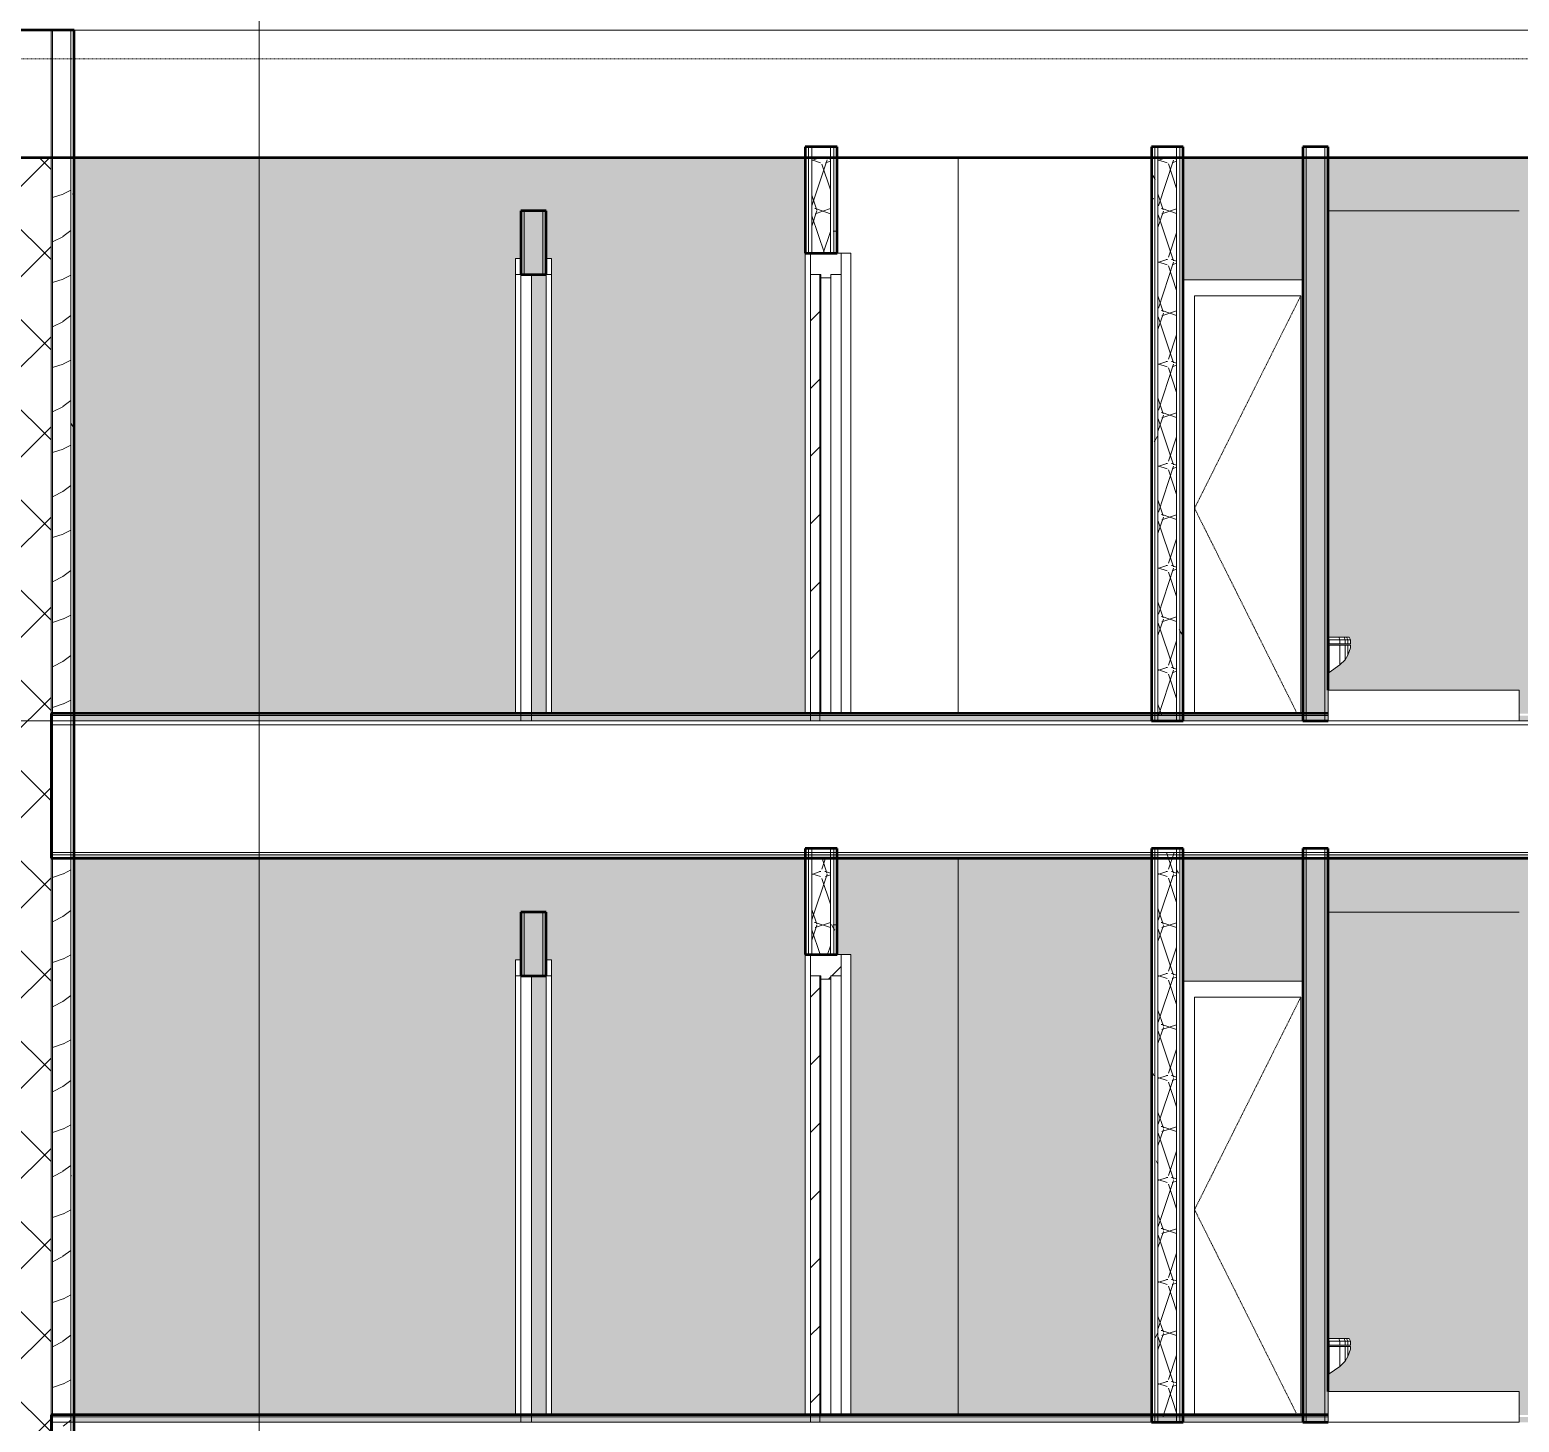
# Model space of a CAD drawing. Header units: inches. Extents: x 9584 to 15274, y -226 to 527.
# Drawn here: x 10238 to 10518.4, y 132 to 394.1 of the extents above; entities that cross this region are included whole.
import ezdxf

# ---------------------------------------------------------------- set-up
doc = ezdxf.new("R2010")
doc.units = ezdxf.units.IN
doc.header["$MEASUREMENT"] = 0
for name, pattern in [('Aligning Line 1_8_', [0.25, 0.125, -0.125]), ('Dash 1_16_', [0.12499999999999999, 0.06249999999999999, -0.06249999999999999]), ('Grid Line 1_2_', [0.8749999999999999, 0.4999999999999999, -0.125, 0.125, -0.125])]:
    doc.linetypes.add(name, pattern=pattern)
for name, color, linetype, lineweight in [('0-1', 7, 'Continuous', 5), ('0-2', 7, 'Continuous', 9), ('0-5', 250, 'Continuous', 13), ('A-AREA-PATT-2', 254, 'Continuous', 9), ('A-DOOR-2', 7, 'Dash 1_16_', 9), ('A-DOOR-3', 50, 'Continuous', 20), ('A-DOOR-FRAM', 31, 'Continuous', 9), ('A-DOOR-FRAM-1', 7, 'Continuous', 9), ('A-DOOR-FRAM-2', 50, 'Continuous', 20), ('A-FLOR-1', 192, 'Continuous', 50), ('A-FLOR-LEVL-1', 51, 'Grid Line 1_2_', 9), ('A-FLOR-MCUT', 51, 'Continuous', 13), ('A-FLOR-PATT-1', 8, 'Continuous', 9), ('A-ROOF-1', 132, 'Continuous', 50), ('A-WALL-1', 250, 'Continuous', 13), ('A-WALL-2', 10, 'Continuous', 50), ('A-WALL-PATT-1', 253, 'Continuous', 9), ('A-WALL-PATT-2', 7, 'Continuous', 9), ('A-WALL-PATT-4', 252, 'Continuous', 9), ('G-ANNO-SYMB-1', 147, 'Aligning Line 1_8_', 9), ('G-ANNO-SYMB-2', 111, 'Continuous', 9), ('I-WALL-1', 10, 'Continuous', 50), ('I-WALL-2', 250, 'Continuous', 13), ('P-SANR-FIXT-1', 7, 'Continuous', 9)]:
    doc.layers.add(name, color=color, linetype=linetype, lineweight=lineweight)
doc.layers.add('A-AREA-PATT-3', color=254, linetype='Continuous', lineweight=9, transparency=1)
pattern_1 = [(216.87, (11002.345, 87.994), (47.98094285780206, 31.98708571402424), [7.997000000000001, -71.971]), (206.565, (11011.941, 83.196), (-15.99371410196689, -15.9941327437453), [17.881, -17.881]), (198.435, (11011.941, 75.199), (-31.9867404745119, -15.99388029266887), [10.115, -40.46099999999999])]
pattern_2 = [(0, (10995.947, 72), (30.72, 7.68), [1.267, -21.773, 1.267, -21.773, -122.88]), (0, (10995.947, 72), (30.72, 7.68), [-46.08, 1.267, -44.813, 1.267, -21.773, -53.76]), (0, (10995.947, 72), (30.72, 7.68), [-115.2, 1.267, -14.093, 1.267, -37.133]), (120, (11007.467, 75.84), (-22.01107510106448, 22.76430040425796), [1.267, -21.773, 1.267, -21.773, -122.88]), (120, (11007.467, 75.84), (-22.01107510106448, 22.76430040425796), [-46.07999999999999, 1.267, -44.813, 1.267, -21.773, -53.75999999999999]), (120, (11007.467, 75.84), (-22.01107510106448, 22.76430040425796), [-115.2, 1.267, -14.093, 1.267, -37.133]), (240, (11011.307, 91.2), (-8.708924898935503, -30.44430040425795), [1.267, -21.773, 1.267, -21.773, -122.88]), (240, (11011.307, 91.2), (-8.708924898935503, -30.44430040425795), [-46.08, 1.267, -44.813, 1.267, -21.773, -53.76]), (240, (11011.307, 91.2), (-8.708924898935503, -30.44430040425795), [-115.2, 1.267, -14.093, 1.267, -37.133])]
pattern_3 = [(161.57, (10996.427, 72.48), (-3.839953775732406, -1.544153678278981e-05), [0, -27.322, 3.034, 0]), (18.43, (10995.467, 72.48), (-3.839953775732406, 1.544153678301186e-05), [0, -27.322, 3.034, 0]), (108.43, (10996.427, 72.48), (1.919622001632167, -9.600524588315459), [9.105999999999998, -21.25]), (71.57, (10995.467, 72.48), (1.919622001632168, 9.600524588315459), [9.106, -21.25])]
pattern_4 = [(45, (10995.947, 72), (-6.363961030678928, 6.363961030678928), [])]
pattern_5 = [(49.99999999999999, (10995.947, 72), (27.54270046216776, -2.409921005199992), [2.88, -31.68]), (355, (10995.947, 72), (-5.327844435381706, 28.88426558997774), [2.304, -25.344]), (100.451, (10998.243, 71.79899999999999), (22.21531621912823, 26.47392965322938), [2.448, -26.924]), (46.184, (10995.947, 79.68), (40.98187469590783, -6.356421902997745), [4.32, -47.52]), (96.636, (10999.363, 79.15), (35.89074818015425, 37.40618916795393), [3.671, -40.386]), (351.184, (10995.947, 79.68), (35.89097341714983, 37.40621617016942), [3.456, -38.016]), (21, (10999.787, 77.76), (22.92103572469458, -15.46073055541926), [2.88, -31.68]), (326, (10999.787, 77.76), (9.343532092013643, 27.84573814869183), [2.304, -25.344]), (71.45100000000001, (11001.697, 76.472), (32.26476914719338, 12.38442158028859), [2.448, -26.924]), (37.50000000000001, (10995.947, 72), (0.4668550243151897, 12.7827070445298), [1.267, -23.77, 1.267, -24.461, -25.44]), (37.50000000000001, (10995.947, 72), (0.4668550243151897, 12.7827070445298), [-50.765, 1.267, -24.173]), (7.499999999999999, (10995.947, 72), (10.10158952275669, 15.14509036333994), [1.267, -13.402, 1.267, -23.194, -9.696]), (7.499999999999999, (10995.947, 72), (10.10158952275669, 15.14509036333994), [-39.13, 1.267, -8.429]), (327.5, (10987.384, 72), (20.49916090120071, -0.8657796178497925), [1.267, -8.333, 1.267, -28.685, -39.744]), (327.5, (10987.384, 72), (20.49916090120071, -0.8657796178497925), [-39.552, 1.267, -38.477]), (317.5, (10983.544, 72), (22.39477935398379, 3.844287929692774), [1.267, -11.213, 1.267, -18.624, -28.224]), (317.5, (10983.544, 72), (22.39477935398379, 3.844287929692774), [-32.371, 1.267, -26.957])]

# ---------------------------------------------------------------- blocks, each defined once
blk = doc.blocks.new('CTR - 2nd Phase_rvt-1-BUILDING SECTION - EAST_WEST - LOOKING NORTH')
at = {"layer": 'A-FLOR-LEVL-1'}
for p, q in [((9583.584202811919, 393.999999999807), (12532.57518464085, 393.9999999997871)), ((9583.58420281192, 263.9999999999087), (12532.57518464085, 263.9999999998886))]:
    blk.add_line(p, q, dxfattribs=at)
at = {"layer": 'G-ANNO-SYMB-1'}
blk.add_line((12435.88385150602, 388.591898130815), (9680.25185150602, 388.5918981308052), dxfattribs=at)
blk = doc.blocks.new('Single-Flush - 36_ x 84_-1372839-BUILDING SECTION - EAST_WEST - LOOKING NORTH')
at = {"layer": 'A-DOOR-3'}
for p, q in [((10332.45189611059, 216), (10330.45189611059, 216)), ((10330.45189611059, 216), (10330.45189611059, 132)), ((10332.45189611059, 132), (10332.45189611059, 216)), ((10330.45189611059, 132), (10332.45189611059, 132))]:
    blk.add_line(p, q, dxfattribs=at)
at = {"layer": 'A-DOOR-FRAM-1'}
for p, q in [((10329.45189611061, 133.3749999999872), (10329.45189611061, 216.0000000000001)), ((10335.2018961106, 133.3749999999872), (10335.2018961106, 216)), ((10336.20189611061, 216), (10336.20189611061, 133.3749999999872))]:
    blk.add_line(p, q, dxfattribs=at)
at = {"layer": 'A-DOOR-FRAM-2'}
for p, q in [((10329.45189611059, 219), (10329.45189611059, 216.0000000000001)), ((10330.45189611059, 219), (10329.45189611059, 219)), ((10330.45189611059, 216.0000000000001), (10330.45189611059, 219)), ((10336.20189611059, 219), (10335.20189611059, 219)), ((10335.20189611059, 219), (10335.20189611059, 216)), ((10336.20189611059, 216), (10336.20189611059, 219)), ((10329.45189611059, 216.0000000000001), (10330.45189611059, 216.0000000000001)), ((10335.20189611059, 216), (10336.20189611059, 216))]:
    blk.add_line(p, q, dxfattribs=at)
blk = doc.blocks.new('Toilet-Domestic-3D - Toilet-Domestic-3D-V21-BUILDING SECTION - EAST_WEST - LOOKING NORTH')
at = {"layer": 'P-SANR-FIXT-1'}
for p, q in [((10482.42528627823, 147.7499999997714), (10482.51563888537, 147.7499999997714)), ((10482.42528627823, 147.2499999997714), (10482.64061765304, 147.2499999997714)), ((10482.64061765304, 147.2448088687597), (10482.42528627823, 147.2448088687597)), ((10482.64061765304, 146.4999999997714), (10482.42528627823, 146.4999999997714)), ((10482.42528627823, 146.2499999997713), (10482.64061765304, 146.2499999997713)), ((10482.51563888537, 147.7499999997714), (10484.47969616145, 147.7499999997714)), ((10482.51563888537, 147.7499999997714), (10482.63933342393, 147.2499999997713)), ((10482.64061765304, 147.2499999997714), (10484.63896409165, 147.2499999997714)), ((10482.64061765304, 147.2499999997714), (10482.64061765304, 146.4999999997714)), ((10484.64061765304, 147.2448088687597), (10482.64061765304, 147.2448088687597)), ((10484.64061765304, 146.4999999997714), (10482.64061765304, 146.4999999997714)), ((10482.64061765304, 146.2499999997713), (10484.64061765304, 146.2499999997712)), ((10482.64061765304, 141.1749923633255), (10482.64061765304, 146.2499999997713)), ((10484.47969616145, 147.7499999997714), (10485.44056786429, 147.7499999997714)), ((10484.47969616145, 147.7499999997714), (10484.63896409165, 147.2499999997713)), ((10484.64061765304, 147.2499999997714), (10485.63856202577, 147.2499999997714)), ((10485.64061765304, 147.2448088687597), (10484.64061765304, 147.2448088687597)), ((10484.64061765304, 147.2448088687598), (10484.64061765304, 146.4999999997714)), ((10485.64061765304, 146.4999999997714), (10484.64061765304, 146.4999999997714)), ((10484.64061765304, 146.2499999997712), (10485.64061765304, 146.2499999997713)), ((10484.64061765304, 142.567051306348), (10484.64061765304, 146.2499999997712)), ((10485.44056786429, 147.7499999997714), (10485.91317521915, 147.7499999997714)), ((10485.44056786429, 147.7499999997714), (10485.63856202577, 147.2499999997713)), ((10485.64061765304, 147.2499999997714), (10486.13828055051, 147.2499999997714)), ((10486.14061765304, 147.2448088687597), (10485.64061765304, 147.2448088687597)), ((10485.64061765304, 147.2448088687598), (10485.64061765304, 146.4999999997714)), ((10486.14061765304, 146.4999999997714), (10485.64061765304, 146.4999999997714)), ((10485.64061765304, 146.2499999997713), (10486.14061765304, 146.2499999997712)), ((10485.64061765304, 143.5102358862595), (10485.64061765304, 146.2499999997713)), ((10485.91317521915, 147.7499999997714), (10486.39061765304, 147.7499999997714)), ((10485.91317521915, 147.7499999997714), (10486.14061765304, 147.2448088687597)), ((10486.14061765304, 147.2499999997714), (10486.64061765304, 147.2499999997713)), ((10486.64061765304, 147.2448088687597), (10486.14061765304, 147.2448088687597)), ((10486.14061765304, 147.2448088687598), (10486.14061765304, 146.4999999997714)), ((10486.64061765304, 146.4999999997713), (10486.14061765304, 146.4999999997714)), ((10486.14061765304, 146.2499999997712), (10486.64061765304, 146.2499999997712)), ((10486.14061765304, 144.4232398315225), (10486.14061765304, 146.2499999997712)), ((10486.39061765304, 147.7499999997714), (10486.64061765304, 147.2448088687597)), ((10486.64061765304, 147.2499999997713), (10486.64061765304, 146.4999999997713)), ((10486.64061765304, 145.7499999997712), (10486.64061765304, 146.2499999997712)), ((10484.64061765304, 142.5102358862596), (10485.64061765304, 143.5102358862597)), ((10485.64061765304, 143.5102358862597), (10486.14061765304, 144.3762612900442)), ((10486.14061765304, 144.3762612900442), (10486.64061765304, 145.7499999997714)), ((10482.42528627822, 141.0223942410014), (10482.64061765304, 141.1228049101178)), ((10482.64061765304, 141.1228049101178), (10484.64061765304, 142.5102358862596))]:
    blk.add_line(p, q, dxfattribs=at)
blk = doc.blocks.new('Shower Base-3D - 36_ x 36_-1586087-BUILDING SECTION - EAST_WEST - LOOKING NORTH')
at = {"layer": 'P-SANR-FIXT-1'}
for p, q in [((11577.8643961109, 5.749999999999871), (11613.8643961109, 5.750000000000127)), ((11577.8643961109, -1.278976924368362e-13), (11577.8643961109, 5.749999999999871)), ((11613.8643961109, 5.750000000000127), (11613.8643961109, 1.278976924368052e-13)), ((11613.8643961109, 1.278976924368052e-13), (11577.8643961109, -1.278976924368362e-13))]:
    blk.add_line(p, q, dxfattribs=at)
blk = doc.blocks.new('Single-Flush - CLOSET-V23-BUILDING SECTION - EAST_WEST - LOOKING NORTH')
at = {"layer": 'A-DOOR-2'}
for p in [(10477.30028627825, 212.0000000000001), (10476.61278627825, 133.3749999999873)]:
    blk.add_line(p, (10457.30028627825, 171.9999999999999), dxfattribs=at)
at = {"layer": 'A-DOOR-FRAM-1'}
for p, q in [((10477.67528627823, 215.0000000000001), (10455.16439611048, 214.9999999999999)), ((10457.30028627825, 133.3749999999872), (10457.30028627825, 211.9999999999999)), ((10457.30028627825, 211.9999999999999), (10477.30028627825, 212.0000000000001)), ((10477.30028627825, 212.0000000000001), (10477.30028627825, 133.3749999999873))]:
    blk.add_line(p, q, dxfattribs=at)
blk = doc.blocks.new('CTR - 1st Phase - Unit Layouts_rvt-1-BUILDING SECTION - EAST_WEST - LOOKING NORTH')
at = {"layer": 'A-WALL-PATT-1'}
h = blk.add_hatch(dxfattribs=at)
h.set_pattern_fill('FP_3', color=256, style=0, pattern_type=2)
h.set_pattern_definition(pattern_1)
h.paths.add_polyline_path([(10481.80028627822, 264.9999999999881), (10481.80028627822, 265.3749999999859), (10478.30028627822, 265.3749999999859), (10478.30028627822, 264.9999999999881)], flags=0)
h = blk.add_hatch(dxfattribs=at)
h.set_pattern_fill('FP_3', color=256, style=0, pattern_type=2)
h.set_pattern_definition(pattern_1)
h.paths.add_polyline_path([(10478.30028627822, 132.9999999999881), (10481.80028627822, 132.9999999999881), (10481.80028627822, 133.3749999999861), (10478.30028627822, 133.3749999999861)], flags=0)
h.paths.add_polyline_path([(10478.30028627822, 238.1249999999874), (10481.80028627822, 238.1249999999874), (10481.80028627822, 239.249999999986), (10478.30028627822, 239.249999999986)], flags=0)
at = {"layer": 'A-WALL-1'}
for p, q in [((10478.30028627822, 263.9999999999999), (10478.30028627822, 371.9999999999999)), ((10481.80028627823, 263.9999999999999), (10481.80028627823, 371.9999999999999)), ((10331.07689611059, 360), (10331.07689611059, 347.9999999999999)), ((10334.5768961106, 360), (10334.5768961106, 347.9999999999999)), ((10518.42528627902, 360), (10482.42528627823, 360)), ((10335.20189611061, 347.9999999999999), (10335.20189611061, 265.3749999999872)), ((10478.30028627822, 132), (10478.30028627822, 239.9999999999999)), ((10481.80028627823, 132), (10481.80028627823, 239.9999999999999)), ((10331.07689611059, 228.0000000000001), (10331.07689611059, 216)), ((10334.5768961106, 228.0000000000001), (10334.5768961106, 216)), ((10518.42528627902, 228), (10482.42528627823, 228)), ((10335.20189611061, 216), (10335.20189611061, 133.3749999999874))]:
    blk.add_line(p, q, dxfattribs=at)
at = {"layer": 'A-WALL-2'}
for p, q in [((10482.42528627823, 371.9999999999999), (10477.67528627823, 371.9999999999999)), ((10477.67528627823, 371.9999999999999), (10477.67528627823, 263.9999999999999)), ((10482.42528627823, 269.7499999999997), (10482.42528627823, 371.9999999999999)), ((10335.2018961106, 360), (10330.4518961106, 360)), ((10330.4518961106, 360), (10330.4518961106, 347.9999999999999)), ((10335.2018961106, 347.9999999999999), (10335.2018961106, 360)), ((10330.4518961106, 347.9999999999999), (10335.2018961106, 347.9999999999999)), ((10477.67528627823, 263.9999999999999), (10482.42528627823, 263.9999999999999)), ((10482.42528627823, 239.9999999999999), (10477.67528627823, 239.9999999999999)), ((10477.67528627823, 239.9999999999999), (10477.67528627823, 132)), ((10482.42528627823, 137.7499999999997), (10482.42528627823, 239.9999999999999)), ((10335.2018961106, 228.0000000000001), (10330.4518961106, 228.0000000000001)), ((10330.4518961106, 228.0000000000001), (10330.4518961106, 216)), ((10335.2018961106, 216), (10335.2018961106, 228.0000000000001)), ((10330.4518961106, 216), (10335.2018961106, 216)), ((10477.67528627823, 132), (10482.42528627823, 132))]:
    blk.add_line(p, q, dxfattribs=at)
at = {"layer": '0-2'}
for name, p in [('Single-Flush - 36_ x 84_-1372839-BUILDING SECTION - EAST_WEST - LOOKING NORTH', (0, 131.9999999999999)), ('Single-Flush - CLOSET-V23-BUILDING SECTION - EAST_WEST - LOOKING NORTH', (0, 131.9999999999256)), ('Toilet-Domestic-3D - Toilet-Domestic-3D-V21-BUILDING SECTION - EAST_WEST - LOOKING NORTH', (0, 132)), ('Shower Base-3D - 36_ x 36_-1586087-BUILDING SECTION - EAST_WEST - LOOKING NORTH', (-1095.439109833495, 263.9999999999818)), ('Single-Flush - 36_ x 84_-1372839-BUILDING SECTION - EAST_WEST - LOOKING NORTH', (0, 0)), ('Single-Flush - CLOSET-V23-BUILDING SECTION - EAST_WEST - LOOKING NORTH', (0, 0)), ('Toilet-Domestic-3D - Toilet-Domestic-3D-V21-BUILDING SECTION - EAST_WEST - LOOKING NORTH', (0, 0)), ('Shower Base-3D - 36_ x 36_-1586087-BUILDING SECTION - EAST_WEST - LOOKING NORTH', (-1095.439109833495, 131.9999999999819))]:
    blk.add_blockref(name, p, dxfattribs=at)
blk = doc.blocks.new('HOLLOW METAL - UNIT DOOR-1759293-BUILDING SECTION - EAST_WEST - LOOKING NORTH')
at = {"layer": 'A-DOOR-FRAM'}
h = blk.add_hatch(dxfattribs=at)
h.set_pattern_fill('FP_23', color=256, style=0, pattern_type=2)
h.set_pattern_definition(pattern_4)
h.paths.add_polyline_path([(10388.80189611047, 215.3750000000002), (10388.80189611047, 216.0000000000003), (10390.73939611048, 216.0000000000002), (10390.73939611048, 220.0000000000001), (10384.98939611048, 220.0000000000001), (10384.98939611048, 216.0000000000003), (10386.92689611047, 216.0000000000003), (10386.92689611047, 215.3750000000002), (10388.49916173548, 215.3750000000002)], flags=0)
h = blk.add_hatch(dxfattribs=at)
h.set_pattern_fill('FP_23', color=256, style=0, pattern_type=2)
h.set_pattern_definition(pattern_4)
h.paths.add_polyline_path([(10386.73939611047, 133.2499999999878), (10386.73939611047, 216.0000000000003), (10384.98939611048, 216.0000000000003), (10384.98939611048, 133.2499999999878)], flags=0)
at = {"layer": 'A-DOOR-3'}
for p, q in [((10386.73939611048, 216.0000000000001), (10384.98939611048, 216.0000000000001)), ((10384.98939611048, 216.0000000000001), (10384.98939611048, 131.9999999999996)), ((10386.73939611048, 131.9999999999996), (10386.73939611048, 216.0000000000001)), ((10384.98939611048, 131.9999999999996), (10386.73939611048, 131.9999999999996))]:
    blk.add_line(p, q, dxfattribs=at)
at = {"layer": 'A-DOOR-FRAM-1'}
for p, q in [((10390.73939611048, 216.0000000000001), (10390.73939611048, 133.3749999999872)), ((10386.92689611048, 215.3750000000001), (10386.92689611048, 133.3749999999872)), ((10388.80189611048, 215.3750000000001), (10388.80189611048, 133.3749999999872))]:
    blk.add_line(p, q, dxfattribs=at)
at = {"layer": 'A-DOOR-FRAM-2'}
for p, q in [((10384.98939611048, 220), (10384.98939611048, 216.0000000000001)), ((10390.73939611048, 220), (10384.98939611048, 220)), ((10390.73939611048, 216.0000000000001), (10390.73939611048, 220)), ((10384.98939611048, 216.0000000000001), (10386.92689611048, 216.0000000000001)), ((10386.92689611048, 216.0000000000001), (10386.92689611048, 215.3750000000001)), ((10388.80189611048, 215.3750000000001), (10388.80189611048, 216.0000000000001)), ((10388.80189611048, 216.0000000000001), (10390.73939611048, 216.0000000000001)), ((10386.92689611048, 215.3750000000001), (10388.80189611048, 215.3750000000001))]:
    blk.add_line(p, q, dxfattribs=at)
blk = doc.blocks.new('HOLLOW METAL - UNIT DOOR-V32-BUILDING SECTION - EAST_WEST - LOOKING NORTH')
at = {"layer": 'A-DOOR-FRAM'}
h = blk.add_hatch(dxfattribs=at)
h.set_pattern_fill('FP_23', color=256, style=0, pattern_type=2)
h.set_pattern_definition(pattern_4)
h.paths.add_polyline_path([(10387.22963048547, 347.3750000000003), (10388.80189611047, 347.3750000000003), (10388.80189611047, 348.0000000000005), (10390.73939611048, 348.0000000000003), (10390.73939611047, 352.0000000000002), (10384.98939611047, 352.0000000000001), (10384.98939611047, 348.0000000000004), (10386.92689611047, 348.0000000000005), (10386.92689611047, 347.3750000000003)], flags=0)
h = blk.add_hatch(dxfattribs=at)
h.set_pattern_fill('FP_23', color=256, style=0, pattern_type=2)
h.set_pattern_definition(pattern_4)
h.paths.add_polyline_path([(10386.73939611047, 265.2499999999877), (10386.73939611047, 348.0000000000005), (10384.98939611047, 348.0000000000004), (10384.98939611048, 265.2499999999877)], flags=0)
at = {"layer": 'A-DOOR-3'}
for p, q in [((10386.73939611048, 348.0000000000001), (10384.98939611048, 348.0000000000001)), ((10384.98939611048, 348.0000000000001), (10384.98939611048, 263.9999999999996)), ((10386.73939611048, 263.9999999999996), (10386.73939611048, 348.0000000000001)), ((10384.98939611048, 263.9999999999996), (10386.73939611048, 263.9999999999996))]:
    blk.add_line(p, q, dxfattribs=at)
at = {"layer": 'A-DOOR-FRAM-1'}
for p, q in [((10390.73939611048, 348.0000000000001), (10390.73939611048, 265.3749999999871)), ((10386.92689611048, 347.375), (10386.92689611048, 265.3749999999871)), ((10388.80189611048, 347.375), (10388.80189611048, 265.3749999999871))]:
    blk.add_line(p, q, dxfattribs=at)
at = {"layer": 'A-DOOR-FRAM-2'}
for p, q in [((10384.98939611048, 352), (10384.98939611048, 348.0000000000001)), ((10390.73939611048, 352), (10384.98939611048, 352)), ((10390.73939611048, 348.0000000000001), (10390.73939611048, 352)), ((10384.98939611048, 348.0000000000001), (10386.92689611048, 348.0000000000001)), ((10386.92689611048, 348.0000000000001), (10386.92689611048, 347.3750000000001)), ((10388.80189611048, 347.375), (10388.80189611048, 348.0000000000001)), ((10388.80189611048, 348.0000000000001), (10390.73939611048, 348.0000000000001)), ((10386.92689611048, 347.3750000000001), (10388.80189611048, 347.375))]:
    blk.add_line(p, q, dxfattribs=at)
blk = doc.blocks.new('CTR - 1st Phase - Common Walls_rvt-1-BUILDING SECTION - EAST_WEST - LOOKING NORTH')
at = {"layer": 'A-AREA-PATT-2'}
for points in [[(10246.36439611047, 265.3749999999851), (10329.4518961106, 265.3749999999854), (10329.4518961106, 351.0000000000003), (10330.4518961106, 351.0000000000003), (10330.4518961106, 348.0000000000002), (10332.45189611059, 348.0000000000002), (10332.45189611059, 265.3749999999854), (10335.2018961106, 265.3749999999854), (10335.2018961106, 351.0000000000001), (10336.2018961106, 351.0000000000001), (10336.2018961106, 265.3749999999854), (10383.98939611048, 265.3749999999856), (10383.98939611047, 369.9999999998797), (10246.36439611047, 369.9999999998793), (10246.36439611047, 338.6216488207348)], [(10246.36439611047, 133.3749999999852), (10329.4518961106, 133.3749999999856), (10329.4518961106, 219.0000000000001), (10330.4518961106, 219.0000000000001), (10330.4518961106, 216.0000000000001), (10332.45189611059, 216.0000000000001), (10332.45189611059, 133.3749999999856), (10335.2018961106, 133.3749999999856), (10335.2018961106, 219.0000000000001), (10336.2018961106, 219.0000000000001), (10336.20189611061, 133.3749999999856), (10383.98939611048, 133.3749999999858), (10383.98939611048, 238.1249999999856), (10246.36439611047, 238.1249999999851), (10246.36439611047, 150.2796488207344)]]:
    blk.add_hatch(color=256, dxfattribs=at).paths.add_polyline_path(points, flags=0)
h = blk.add_hatch(color=256, dxfattribs=at)
h.paths.add_polyline_path([(10477.67528627823, 265.3749999999859), (10482.42528627823, 265.3749999999859), (10482.42528627858, 269.7499999999998), (10518.42528627902, 269.75), (10518.42528627902, 265.3749999999861), (10523.17528627902, 265.3749999999861), (10523.17528627902, 351.0000000000003), (10561.58710121078, 351.0000000000004), (10561.58710121078, 286.0000000000007), (10563.80673461518, 286.0000000000007), (10563.80673461518, 289.0000000000006), (10567.30673461248, 289.0000000000006), (10567.30673461248, 346.7500000000004), (10644.80673461247, 346.7500000000003), (10644.80673461248, 265.3749999999866), (10649.55673461233, 265.3749999999866), (10649.55673461242, 298.5000000000015), (10651.5567346118, 298.5000000000015), (10651.5567346118, 300.000000000002), (10650.68173461233, 300.000000000002), (10650.68173461233, 300.5000000000034), (10651.5567346118, 300.5000000000034), (10651.5567346118, 323.9999999999982), (10649.55673461242, 323.9999999999982), (10649.55673461226, 360.0000000000005), (10661.55673461226, 360.0000000000006), (10661.55673461226, 336.0000000000018), (10679.3067346118, 336.0000000000018), (10679.3067346118, 265.3749999999866), (10679.5567346118, 265.3749999999866), (10679.5567346118, 336.0000000000016), (10681.5567346118, 336.0000000000016), (10681.5567346118, 328.0000000000017), (10682.45807015034, 328.0000000000017), (10683.55673461181, 312.2796360160356), (10683.55673461181, 305.9375000000002), (10682.45807015034, 290.2258662084093), (10681.5567346118, 290.2258662084093), (10681.5567346118, 266.8693557370853), (10680.5567346118, 266.8693557370853), (10680.5567346118, 265.3749999999866), (10718.26420469713, 265.3749999999868), (10718.26420469713, 301.4999999996567), (10744.77447218955, 301.4999999996568), (10744.77447218955, 314.9999999996616), (10782.77447218955, 314.9999999996618), (10782.77447218955, 301.499999999657), (10802.26420469713, 301.499999999657), (10802.26420469713, 265.3749999999871), (10811.20189610505, 265.3749999999871), (10811.20189610505, 344.0000000000003), (10841.20189610505, 344.0000000000003), (10841.20189610505, 265.3749999999873), (10842.51439611048, 265.3749999999873), (10842.51439611048, 369.9999999998814), (10455.16439611048, 369.9999999998799), (10455.16439611048, 347), (10477.67528627823, 347.0000000000003), (10477.67528627823, 267.9933988207354)], flags=0)
h.paths.add_polyline_path([(10567.30673461248, 265.3749999999862), (10567.30673461248, 269.9999999999996), (10564.80673461518, 269.9999999999996), (10564.80673461518, 265.3749999999862), (10566.75980631678, 265.3749999999862)], flags=0)
h.paths.add_polyline_path([(10562.00980631677, 265.3749999999862), (10562.80673461518, 265.3749999999862), (10562.80673461518, 269.9999999999996), (10561.58710121078, 270.0000000000006), (10561.58710121078, 265.3749999999862), (10561.95377989391, 265.3749999999862)], flags=0)
h.paths.add_polyline_path([(10482.42528627858, 273.0756037302052), (10482.42528627823, 278.2499999997714), (10486.64061765304, 278.2499999997713), (10486.6314859471, 277.7257688323567), (10486.08007814724, 276.3126942162556), (10485.60647075147, 275.4780290552466), (10484.64061765304, 274.5670513063477), (10482.64061765304, 273.1749923633256)], flags=0)
h.paths.add_polyline_path([(10486.14061765304, 278.4999999997715), (10482.42528627823, 278.4999999997715), (10482.42528627823, 279.7499999997716), (10486.39061765304, 279.7499999997716), (10486.64061765304, 279.2448088687598), (10486.64061765304, 278.4999999997715), (10486.37906207941, 278.4999999997715)], flags=0)
h.paths.add_polyline_path([(10682.22489879426, 290.475257220973), (10683.30673461181, 305.9462301923751), (10683.30612413729, 312.2883662084105), (10682.22489879426, 327.7506089874361), (10681.5567346118, 327.7506089874367), (10681.5567346118, 290.4752572209744)], flags=0)
h = blk.add_hatch(color=256, dxfattribs=at)
h.paths.add_polyline_path([(10477.67528627822, 133.3749999999861), (10482.42528627823, 133.3749999999861), (10482.42528627858, 137.7499999999999), (10518.42528627901, 137.75), (10518.42528627902, 133.3749999999863), (10523.17528627902, 133.3749999999863), (10523.17528627897, 219.0000000000001), (10561.58710121078, 219.0000000000001), (10561.58710121078, 154.0000000000004), (10563.80673461518, 154.0000000000004), (10563.80673461518, 157.0000000000004), (10567.30673461248, 157.0000000000004), (10567.30673461248, 214.7500000000004), (10644.80673461247, 214.7500000000004), (10644.80673461248, 133.3749999999868), (10649.55673461231, 133.3749999999868), (10649.55673461242, 166.5000000000015), (10651.55673461179, 166.5000000000015), (10651.55673461179, 168.0000000000018), (10650.68173461232, 168.0000000000018), (10650.68173461232, 168.5000000000033), (10651.55673461179, 168.5000000000033), (10651.55673461179, 191.9999999999983), (10649.55673461225, 191.9999999999983), (10649.55673461225, 228.0000000000005), (10661.55673461225, 228.0000000000005), (10661.55673461225, 204.0000000000015), (10679.30673461179, 204.0000000000015), (10679.30673461179, 133.3749999999868), (10679.55673461179, 133.3749999999868), (10679.55673461179, 204.0000000000013), (10681.55673461179, 204.0000000000013), (10681.55673461179, 196.0000000000014), (10682.45807015032, 196.0000000000014), (10683.5567346118, 180.2796360160353), (10683.54868595328, 173.8223988207361), (10682.45807015032, 158.2258662084091), (10681.55673461179, 158.2258662084091), (10681.55673461179, 134.8693557370852), (10680.55673461178, 134.8693557370852), (10680.55673461178, 133.3749999999868), (10718.26420469714, 133.374999999987), (10718.26420469714, 169.4999999996565), (10744.77447218956, 169.4999999996567), (10744.77447218956, 182.9999999996615), (10782.77447218956, 182.9999999996616), (10782.77447218956, 169.4999999996569), (10802.26420469715, 169.4999999996569), (10802.26420469715, 133.3749999999873), (10811.20189610502, 133.3749999999873), (10811.20189610502, 212), (10841.20189610502, 212.0000000000002), (10841.20189610502, 133.3749999999875), (10842.51439611048, 133.3749999999875), (10842.51439611048, 238.1249999999887), (10455.16439611048, 238.124999999986), (10455.16439611048, 215), (10477.67528627823, 215.0000000000002), (10477.67528627822, 136.4971548210351)], flags=0)
h.paths.add_polyline_path([(10566.75980631678, 133.3749999999864), (10567.30673461248, 133.3749999999864), (10567.30673461248, 137.9999999999995), (10564.80673461518, 137.9999999999995), (10564.80673461518, 133.3749999999864)], flags=0)
h.paths.add_polyline_path([(10561.58710121078, 133.3749999999864), (10562.80673461518, 133.3749999999864), (10562.80673461518, 137.9999999999995), (10561.58710121078, 138.0000000000005)], flags=0)
h.paths.add_polyline_path([(10482.42528627823, 141.0756037300408), (10482.42528627823, 146.2499999997715), (10486.64061765304, 146.2499999997715), (10486.6314859471, 145.7257688323567), (10486.08007814724, 144.3126942162556), (10485.60647075147, 143.4780290552467), (10484.64061765304, 142.5670513063474), (10482.64061765304, 141.1749923633255)], flags=0)
h.paths.add_polyline_path([(10485.64061765304, 146.4999999997714), (10482.42528627823, 146.4999999997714), (10482.42528627823, 147.7499999997715), (10486.39061765304, 147.7499999997715), (10486.64061765304, 147.2448088687598), (10486.64061765304, 146.4999999997714), (10485.84502843928, 146.4999999997714)], flags=0)
h.paths.add_polyline_path([(10681.55673461179, 158.4752572209741), (10682.22489879424, 158.4752572209765), (10683.30673461179, 173.9462301923748), (10683.30612413727, 180.2883662084102), (10682.22489879424, 195.7506089874358), (10681.55673461179, 195.7506089874365), (10681.55673461179, 162.0510238207359)], flags=0)
at = {"layer": 'A-AREA-PATT-3'}
h = blk.add_hatch(color=256, dxfattribs=at)
h.paths.add_polyline_path([(11649.61439611049, 133.3749999999887), (11686.98939611035, 133.3749999999887), (11686.98939611034, 220.0000000000738), (11708.78939611049, 220.0000000000739), (11708.78939611049, 238.1249999999889), (11649.61439611049, 238.1249999999887), (11649.61439611049, 138.5082738207396)], flags=0)
h.paths.add_polyline_path([(10392.58939611051, 133.3749999999858), (10449.16439611048, 133.3749999999861), (10449.16439611048, 238.124999999986), (10389.98939611048, 238.1249999999856), (10389.98939611048, 220.0000000000001), (10392.58939611051, 219.9999999999999), (10392.58939611051, 150.2796488207349)], flags=0)
at = {"layer": 'A-WALL-PATT-1'}
h = blk.add_hatch(dxfattribs=at)
h.set_pattern_fill('FP_3', color=256, style=0, pattern_type=2)
h.set_pattern_definition(pattern_1)
h.paths.add_polyline_path([(10245.73939611044, 1.02318153949453e-12), (10245.73939611044, 107.2499999999851), (10242.23939611044, 107.2499999999851), (10242.23939611044, 1.02318153949453e-12)], flags=0)
h.paths.add_polyline_path([(10245.73939611044, 131.2499999999872), (10245.73939611044, 239.2499999999851), (10242.23939611044, 239.2499999999851), (10242.23939611044, 131.2499999999872)], flags=0)
h.paths.add_polyline_path([(10245.73939611044, 263.2499999999872), (10245.73939611044, 369.9999999998793), (10242.23939611044, 369.9999999998793), (10242.23939611044, 263.2499999999872)], flags=0)
h = blk.add_hatch(dxfattribs=at)
h.set_pattern_fill('FP_21', color=256, style=0, pattern_type=2)
h.set_pattern_definition(pattern_3)
h.paths.add_polyline_path([(10388.73939611048, 352.0000000000002), (10388.73939611048, 369.9999999998798), (10385.23939611047, 369.9999999998797), (10385.23939611047, 352.0000000000001)], flags=0)
h = blk.add_hatch(dxfattribs=at)
h.set_pattern_fill('FP_21', color=256, style=0, pattern_type=2)
h.set_pattern_definition(pattern_3)
h.paths.add_polyline_path([(10453.91439611048, 264.9999999999881), (10453.91439610329, 369.9999999998799), (10450.41439611048, 369.9999999998799), (10450.41439611048, 264.9999999999881)], flags=0)
h = blk.add_hatch(dxfattribs=at)
h.set_pattern_fill('FP_21', color=256, style=0, pattern_type=2)
h.set_pattern_definition(pattern_3)
h.paths.add_polyline_path([(10450.41439611048, 132.9999999999861), (10453.91439611048, 132.9999999999861), (10453.91439610329, 239.249999999986), (10450.41439611048, 239.249999999986), (10450.41439611048, 150.2796488207353)], flags=0)
h = blk.add_hatch(dxfattribs=at)
h.set_pattern_fill('FP_21', color=256, style=0, pattern_type=2)
h.set_pattern_definition(pattern_3)
h.paths.add_polyline_path([(10388.73939611048, 220.0000000000001), (10388.73939611048, 238.1249999999856), (10385.23939611047, 238.1249999999856), (10385.23939611047, 220.0000000000001)], flags=0)
at = {"layer": 'A-WALL-PATT-2'}
h = blk.add_hatch(dxfattribs=at)
h.set_pattern_fill('FP_1', color=256, style=0, pattern_type=2)
h.set_pattern_definition(pattern_2)
h.paths.add_polyline_path([(10246.36439611045, 1.02318153949453e-12), (10246.36439611045, 3.099859383380589), (10245.73939611044, 3.104299721900588), (10245.73939611044, 1.02318153949453e-12)], flags=0)
h.paths.add_polyline_path([(10246.36439611045, 3.100070862532902), (10246.36439611045, 106.1249999999874), (10245.73939611044, 106.1249999999874), (10245.73939611044, 3.104414234543753)], flags=0)
h.paths.add_polyline_path([(10246.36439611047, 132.9999999999873), (10246.36439611047, 238.1249999999874), (10245.73939611044, 238.1249999999874), (10245.73939611044, 132.9999999999873)], flags=0)
h.paths.add_polyline_path([(10246.36439611047, 264.9999999999852), (10246.36439611047, 369.9999999998793), (10245.73939611044, 369.9999999998793), (10245.73939611044, 264.9999999999852)], flags=0)
h = blk.add_hatch(dxfattribs=at)
h.set_pattern_fill('FP_1', color=256, style=0, pattern_type=2)
h.set_pattern_definition(pattern_2)
h.paths.add_polyline_path([(10388.73939611048, 352.0000000000002), (10389.36439611047, 352.0000000000002), (10389.36439611047, 369.9999999998798), (10388.73939611048, 369.9999999998798), (10388.73939611048, 353.878048780523)], flags=0)
h = blk.add_hatch(dxfattribs=at)
h.set_pattern_fill('FP_1', color=256, style=0, pattern_type=2)
h.set_pattern_definition(pattern_2)
h.paths.add_polyline_path([(10389.98939611048, 352.0000000000002), (10389.98939611048, 369.9999999998798), (10389.36439611047, 369.9999999998798), (10389.36439611047, 352.0000000000002)], flags=0)
h = blk.add_hatch(dxfattribs=at)
h.set_pattern_fill('FP_1', color=256, style=0, pattern_type=2)
h.set_pattern_definition(pattern_2)
h.paths.add_polyline_path([(10449.78939611048, 265.3749999999859), (10449.78939611048, 369.9999999998799), (10449.16439611048, 369.9999999998799), (10449.16439611048, 265.3749999999859)], flags=0)
h = blk.add_hatch(dxfattribs=at)
h.set_pattern_fill('FP_1', color=256, style=0, pattern_type=2)
h.set_pattern_definition(pattern_2)
h.paths.add_polyline_path([(10450.41439611048, 265.3749999999859), (10450.41439611048, 369.9999999998799), (10449.78939611048, 369.9999999998799), (10449.78939611048, 265.3749999999859)], flags=0)
h = blk.add_hatch(dxfattribs=at)
h.set_pattern_fill('FP_1', color=256, style=0, pattern_type=2)
h.set_pattern_definition(pattern_2)
h.paths.add_polyline_path([(10454.53939611048, 265.3749999999859), (10454.53939611048, 369.9999999998799), (10453.91439611048, 369.9999999998799), (10453.91439611048, 265.3749999999859), (10454.35184877824, 265.3749999999859)], flags=0)
h = blk.add_hatch(dxfattribs=at)
h.set_pattern_fill('FP_1', color=256, style=0, pattern_type=2)
h.set_pattern_definition(pattern_2)
h.paths.add_polyline_path([(10455.16439611048, 265.3749999999859), (10455.16439611048, 369.9999999998799), (10454.53939611048, 369.9999999998799), (10454.53939611048, 265.3749999999859)], flags=0)
h = blk.add_hatch(dxfattribs=at)
h.set_pattern_fill('FP_1', color=256, style=0, pattern_type=2)
h.set_pattern_definition(pattern_2)
h.paths.add_polyline_path([(10388.73939611048, 220.0000000000001), (10389.36439611047, 220.0000000000001), (10389.36439611047, 238.1249999999856), (10388.73939611048, 238.1249999999856), (10388.73939611048, 221.8780487805037)], flags=0)
h = blk.add_hatch(dxfattribs=at)
h.set_pattern_fill('FP_1', color=256, style=0, pattern_type=2)
h.set_pattern_definition(pattern_2)
h.paths.add_polyline_path([(10389.98939611048, 220.0000000000001), (10389.98939611048, 238.1249999999856), (10389.36439611047, 238.1249999999856), (10389.36439611047, 220.0000000000001)], flags=0)
h = blk.add_hatch(dxfattribs=at)
h.set_pattern_fill('FP_1', color=256, style=0, pattern_type=2)
h.set_pattern_definition(pattern_2)
h.paths.add_polyline_path([(10449.78939611048, 133.3749999999861), (10449.78939611048, 238.124999999986), (10449.16439611048, 238.124999999986), (10449.16439611048, 133.3749999999861)], flags=0)
h = blk.add_hatch(dxfattribs=at)
h.set_pattern_fill('FP_1', color=256, style=0, pattern_type=2)
h.set_pattern_definition(pattern_2)
h.paths.add_polyline_path([(10450.41439611048, 133.3749999999861), (10450.41439611048, 238.124999999986), (10449.78939611048, 238.124999999986), (10449.78939611048, 133.3749999999861)], flags=0)
h = blk.add_hatch(dxfattribs=at)
h.set_pattern_fill('FP_1', color=256, style=0, pattern_type=2)
h.set_pattern_definition(pattern_2)
h.paths.add_polyline_path([(10454.53939611048, 133.3749999999861), (10454.53939611048, 238.124999999986), (10453.91439611048, 238.124999999986), (10453.91439611048, 133.3749999999861), (10454.35184877824, 133.3749999999861)], flags=0)
h = blk.add_hatch(dxfattribs=at)
h.set_pattern_fill('FP_1', color=256, style=0, pattern_type=2)
h.set_pattern_definition(pattern_2)
h.paths.add_polyline_path([(10455.16439611048, 133.3749999999861), (10455.16439611048, 238.124999999986), (10454.53939611048, 238.124999999986), (10454.53939611048, 133.3749999999861)], flags=0)
at = {"layer": 'A-WALL-PATT-4'}
h = blk.add_hatch(dxfattribs=at)
h.set_pattern_fill('FP_25', color=256, style=0, pattern_type=2)
h.set_pattern_definition([(45, (10995.947, 72), (-8.485281374238571, 8.485281374238571), []), (135, (10995.947, 72), (-8.485281374238571, -8.48528137423857), [])])
h.paths.add_polyline_path([(10239.98960150602, 1.02318153949453e-12), (10241.98939611044, 1.02318153949453e-12), (10241.98939611044, 369.9999999998793), (10233.98939611045, 369.9999999998792), (10233.98939611046, 1.02318153949453e-12)], flags=0)
at = {"layer": 'A-FLOR-LEVL-1'}
for p, q in [((9583.584202811919, 393.999999999807), (12532.57518464085, 393.9999999997871)), ((9583.58420281192, 263.9999999999087), (12532.57518464085, 263.9999999998887))]:
    blk.add_line(p, q, dxfattribs=at)
at = {"layer": 'A-WALL-1'}
for p, q in [((10241.98939611044, 393.9999999998981), (10241.98939611044, -8.526512829122666e-14)), ((10242.23939611044, 393.9999999998981), (10242.23939611044, -8.526512829122666e-14)), ((10245.73939611044, 393.9999999998981), (10245.73939611044, -8.526512829122666e-14)), ((10384.61439611048, 352), (10384.61439611048, 371.9999999998983)), ((10385.23939611048, 352), (10385.23939611048, 371.9999999998983)), ((10388.73939611048, 351.9999999999999), (10388.73939611048, 371.9999999998983)), ((10389.36439611048, 351.9999999999999), (10389.36439611048, 371.9999999998983)), ((10449.78939611048, 263.9999999999999), (10449.78939611048, 371.9999999999999)), ((10450.41439611048, 263.9999999999999), (10450.41439611048, 371.9999999999999)), ((10453.91439611048, 263.9999999999999), (10453.91439611048, 371.9999999999999)), ((10454.53939611048, 263.9999999999999), (10454.53939611048, 371.9999999999999)), ((10384.61439611048, 220), (10384.61439611048, 239.9999999998983)), ((10385.23939611048, 220), (10385.23939611048, 239.9999999998983)), ((10388.73939611048, 220), (10388.73939611048, 239.9999999998983)), ((10389.36439611048, 220), (10389.36439611048, 239.9999999998983)), ((10449.78939611048, 132), (10449.78939611048, 240)), ((10450.41439611048, 132), (10450.41439611048, 240)), ((10453.91439611048, 132), (10453.91439611048, 240)), ((10454.53939611048, 132), (10454.53939611048, 240))]:
    blk.add_line(p, q, dxfattribs=at)
at = {"layer": 'A-WALL-2'}
for p, q in [((10246.36439611044, 393.9999999998981), (10233.98939611044, 393.9999999998981)), ((10246.36439611044, -1.065814103640297e-13), (10246.36439611044, 393.9999999998981))]:
    blk.add_line(p, q, dxfattribs=at)
at = {"layer": 'I-WALL-1'}
for p, q in [((10383.98939611048, 371.9999999998983), (10383.98939611048, 351.9999999999999)), ((10389.98939611048, 371.9999999998983), (10383.98939611048, 371.9999999998983)), ((10389.98939611048, 351.9999999999999), (10389.98939611048, 371.9999999998983)), ((10449.16439611048, 371.9999999999999), (10449.16439611048, 263.9999999999999)), ((10455.16439611048, 371.9999999999999), (10449.16439611048, 371.9999999999999)), ((10455.16439611048, 263.9999999999999), (10455.16439611048, 371.9999999999999)), ((10383.98939611048, 351.9999999999999), (10389.98939611048, 351.9999999999999)), ((10449.16439611048, 263.9999999999999), (10455.16439611048, 263.9999999999999)), ((10383.98939611048, 239.9999999998983), (10383.98939611048, 220)), ((10389.98939611048, 239.9999999998983), (10383.98939611048, 239.9999999998983)), ((10389.98939611048, 220), (10389.98939611048, 239.9999999998983)), ((10449.16439611048, 240), (10449.16439611048, 132)), ((10455.16439611048, 240), (10449.16439611048, 240)), ((10455.16439611048, 132), (10455.16439611048, 240)), ((10383.98939611048, 220), (10389.98939611048, 220)), ((10449.16439611048, 132), (10455.16439611048, 132))]:
    blk.add_line(p, q, dxfattribs=at)
at = {"layer": 'I-WALL-2'}
for p, q in [((10412.78939611057, 369.9999999998856), (10412.78939611057, 265.3749999999872)), ((10383.98939611048, 265.3749999999873), (10383.98939611048, 351.9999999999999)), ((10390.73939611048, 351.9999999999999), (10392.58939611056, 351.9999999999999)), ((10392.58939611056, 351.9999999999999), (10392.58939611056, 265.3749999999872)), ((10412.78939611052, 238.1249999999872), (10412.78939611052, 133.3749999999872)), ((10383.98939611048, 133.3749999999874), (10383.98939611048, 220)), ((10390.73939611048, 220), (10392.58939611051, 220)), ((10392.58939611051, 220), (10392.58939611051, 133.3749999999874))]:
    blk.add_line(p, q, dxfattribs=at)
at = {"layer": '0-5'}
for name in ['HOLLOW METAL - UNIT DOOR-V32-BUILDING SECTION - EAST_WEST - LOOKING NORTH', 'HOLLOW METAL - UNIT DOOR-1759293-BUILDING SECTION - EAST_WEST - LOOKING NORTH']:
    blk.add_blockref(name, (0, 0), dxfattribs=at)

msp = doc.modelspace()

# ---------------------------------------------------------------- hatches: boundary and pattern name
at = {"layer": 'A-FLOR-PATT-1'}
h = msp.add_hatch(dxfattribs=at)
h.set_pattern_fill('FP_2', color=256, style=0, pattern_type=2)
h.set_pattern_definition(pattern_5)
h.paths.add_polyline_path([(11688.81439610995, 263.9999999999866), (11853.0393961105, 264.0000000000003), (11853.0393961105, 264.9999999999873), (11616.35350594255, 264.9999999999886), (11616.35350594255, 264.0000000000001), (11685.98939611036, 264.0000000000001)], flags=0)
h.paths.add_polyline_path([(11856.78939611049, 264.0000000000003), (11856.78939611049, 264.9999999999873), (11856.5393961105, 264.9995841304041), (11856.5393961105, 264.0000000000003)], flags=0)
h.paths.add_polyline_path([(11449.22205760881, 263.9999999999994), (11479.97205760593, 263.9999999999996), (11479.97205760593, 264.9999999999859), (11449.22205760881, 264.9999999999857), (11449.22205760881, 264.322020563072)], flags=0)
h.paths.add_polyline_path([(11359.46510150602, 263.9999999999993), (11449.22205760881, 263.9999999999994), (11443.97205760889, 264.9999999999879), (11284.57689611604, 264.9999999999874), (11284.57689611604, 263.9999999999989), (11316.40835150602, 263.9999999999991)], flags=0)
h.paths.add_polyline_path([(11255.63939611048, 263.9999999999987), (11259.57689611604, 264.0065499459335), (11259.57689611604, 264.9999999999873), (11255.63939611048, 264.9999999999873)], flags=0)
h.paths.add_polyline_path([(11481.97205760593, 263.9999999999996), (11533.97205760593, 263.9999999999998), (11533.97205760593, 264.9999999999883), (11481.97205760593, 264.9999999999859), (11481.97205760593, 264.3764994784793)], flags=0)
h.paths.add_polyline_path([(11535.97205760593, 263.9999999999998), (11580.35350594255, 263.9999999999999), (11580.35350594255, 264.9999999999885), (11535.97205760593, 264.9999999999883), (11535.97205760593, 264.4663273084716)], flags=0)
h.paths.add_polyline_path([(10573.67941400602, 263.9999999999991), (10616.80673461518, 263.9999999999993), (10616.80673461518, 264.9999999999886), (10564.80673461518, 264.9999999999885), (10564.80673461518, 263.9999999999991), (10568.29732025602, 263.9999999999991)], flags=0)
h.paths.add_polyline_path([(10649.55673461233, 263.9999999999994), (10649.55673461233, 264.9999999999888), (10618.80673461518, 264.9999999999886), (10618.80673461518, 263.9999999999993), (10644.80673461249, 264.0000000000003)], flags=0)
h.paths.add_polyline_path([(10651.5567346118, 263.9999999999994), (10814.20189610508, 263.9999999999999), (10814.20189610508, 264.9999999999873), (10654.80673461226, 264.9999999999888), (10649.55673461233, 263.9999999999994)], flags=0)
h.paths.add_polyline_path([(10482.42528627858, 263.9999999999987), (10482.42528627858, 264.9999999999881), (10245.73939611044, 264.9999999999852), (10245.73939611044, 264.0000000000056), (10482.18382025602, 263.9999999999987)], flags=0)
h.paths.add_polyline_path([(10558.58710121079, 263.9999999999991), (10562.80673461518, 263.9999999999991), (10562.80673461518, 264.9999999999885), (10518.42528627858, 264.9999999999862), (10518.42528627902, 263.9999999999989), (10541.38685150602, 263.9999999999989)], flags=0)
h.paths.add_polyline_path([(10843.13939611048, 264.0000000000001), (10843.13939611048, 264.9999999999874), (10839.20189610508, 264.9934500540413), (10839.20189610508, 264.0000000000001), (10842.78410150602, 264.0000000000001)], flags=0)
h.paths.add_polyline_path([(10241.98939611044, 264.0000000000056), (10242.23939611044, 264.0004158695705), (10242.23939611044, 264.9999999999852), (10241.98939611044, 264.9999999999852)], flags=0)
h = msp.add_hatch(dxfattribs=at)
h.set_pattern_fill('FP_1', color=256, style=0, pattern_type=2)
h.set_pattern_definition(pattern_2)
h.paths.add_polyline_path([(11853.0393961105, 238.1249999999865), (11853.0393961105, 238.7499999999893), (11648.36439611049, 238.7499999999887), (11648.36439611049, 238.1249999999887), (11852.41439611049, 238.1249999999894)], flags=0)
h.paths.add_polyline_path([(11856.78939611049, 238.1249999999865), (11856.78939611049, 238.7499999999893), (11856.5393961105, 238.7497398109862), (11856.5393961105, 238.1249999999865)], flags=0)
h.paths.add_polyline_path([(11452.79080760871, 238.1249999999879), (11616.9785059429, 238.1249999999885), (11616.9785059429, 238.7499999999885), (11292.95189611608, 238.7499999999873), (11292.95189611608, 238.1249999999874), (11449.2220576087, 238.1249999999879)], flags=0)
h.paths.add_polyline_path([(11643.61439611049, 238.1249999999885), (11644.86439611784, 238.1249999999885), (11644.86439611049, 238.7499999999885), (11620.4785059429, 238.7499999999885), (11620.4785059429, 238.1249999999885), (11623.64398590428, 238.1249999999885)], flags=0)
h.paths.add_polyline_path([(10478.30028627822, 238.124999999986), (10478.30028627822, 238.7499999999881), (10453.91439611048, 238.7499999999881), (10453.91439611048, 238.124999999986), (10477.67528627823, 238.124999999986)], flags=0)
h.paths.add_polyline_path([(10481.80028627822, 238.124999999986), (10805.82689610505, 238.1631827359323), (10805.82689610505, 238.7499999999893), (10481.80028627822, 238.7499999999881), (10481.80028627822, 238.5004153759419)], flags=0)
h.paths.add_polyline_path([(10449.16439611048, 238.124999999986), (10450.41439611048, 238.124999999986), (10450.41439611048, 238.7499999999881), (10245.73939611044, 238.7460971649679), (10245.73939611044, 238.1249999999874), (10412.78939611052, 238.1249999999858)], flags=0)
h.paths.add_polyline_path([(10242.23939611044, 238.1249999999874), (10242.23939611044, 238.7499999999873), (10241.98939611044, 238.7499999999873), (10241.98939611044, 238.1249999999874)], flags=0)
h.paths.add_polyline_path([(11255.73232177688, 238.6570743335907), (11255.72589165264, 238.7499999999871), (11255.63939611697, 238.7499999999871)], flags=0)
h.paths.add_polyline_path([(10843.04647044427, 238.6570743337741), (10843.13939610416, 238.7499999999895), (10843.05290056849, 238.7499999999895)], flags=0)
h = msp.add_hatch(dxfattribs=at)
h.set_pattern_fill('FP_2', color=256, style=0, pattern_type=2)
h.set_pattern_definition(pattern_5)
h.paths.add_polyline_path([(11852.4143961105, 132.0000000000001), (11853.0393961105, 132.0062380437367), (11853.0393961105, 132.9999999999893), (11616.35350594253, 132.9999999999885), (11616.35350594253, 132.0000000000001), (11833.08935150602, 132)], flags=0)
h.paths.add_polyline_path([(11856.5393961105, 132.0000000000003), (11856.78939611049, 132.0000000000003), (11856.78939611049, 132.9999999999893), (11856.5393961105, 132.9999999999893), (11856.5393961105, 132.0004158695706)], flags=0)
h.paths.add_polyline_path([(11449.22205760881, 131.9999999999995), (11479.97205760593, 131.9999999999996), (11479.97205760593, 132.999999999988), (11449.22205760881, 132.9999999999878), (11449.22205760881, 132.6779794369025)], flags=0)
h.paths.add_polyline_path([(11287.57689611611, 131.9999999999989), (11449.22205760881, 131.9999999999995), (11443.97205760889, 132.9999999999878), (11284.57689611605, 132.9999999999873), (11284.57689611605, 131.9999999999989)], flags=0)
h.paths.add_polyline_path([(11257.57689611611, 131.9999999999988), (11259.57689611605, 131.9999999999988), (11259.57689611605, 132.9999999999871), (11255.63939611048, 132.9999999999871), (11255.63939611048, 131.9999999999988), (11256.26439611048, 131.9999999999988)], flags=0)
h.paths.add_polyline_path([(11481.97205760594, 131.9999999999996), (11533.97205760593, 131.9999999999998), (11533.97205760593, 132.9999999999881), (11481.97205760594, 132.999999999988), (11481.97205760594, 132.6225863207388)], flags=0)
h.paths.add_polyline_path([(11580.35350594253, 132), (11580.35350594253, 132.9999999999883), (11535.97205760593, 132.9999999999881), (11535.97205760593, 131.9999999999998), (11576.1916910104, 132)], flags=0)
h.paths.add_polyline_path([(10627.50035150602, 131.9999999999991), (10649.55673461231, 131.9999999999993), (10649.55673461231, 132.9999999999868), (10618.80673461518, 132.9999999999887), (10618.80673461518, 131.9999999999991), (10622.11825775602, 131.9999999999991)], flags=0)
h.paths.add_polyline_path([(10651.55673461179, 131.9999999999993), (10814.20189610507, 131.9999999999998), (10814.20189610507, 132.9999999999873), (10654.80673461223, 132.9999999999868), (10649.55673461231, 131.9999999999993)], flags=0)
h.paths.add_polyline_path([(10616.80673461518, 131.9999999999991), (10616.80673461518, 132.9999999999887), (10564.80673461518, 132.9999999999885), (10564.80673461518, 131.9999999999989), (10616.73616400602, 131.9999999999991)], flags=0)
h.paths.add_polyline_path([(10541.38685150602, 131.9999999999988), (10562.80673461518, 131.9999999999989), (10562.80673461518, 132.9999999999885), (10518.42528627858, 132.9999999999883), (10518.42528627902, 131.9999999999988), (10522.58710121079, 131.9999999999988)], flags=0)
h.paths.add_polyline_path([(10842.51439611048, 132), (10843.13939611048, 132), (10843.13939611048, 132.9999999999875), (10839.20189610507, 132.9934500540415), (10839.20189610507, 132), (10841.20189610502, 132)], flags=0)
h.paths.add_polyline_path([(10476.38939611046, 131.9999999999986), (10482.42528627858, 131.9999999999986), (10482.42528627858, 132.9999999999881), (10245.73939611044, 132.9999999999873), (10245.73939611044, 132.0000000000056), (10475.1348063169, 132.0000000000008)], flags=0)
h.paths.add_polyline_path([(10241.98939611044, 132.0000000000056), (10242.23939611044, 132.0004158695706), (10242.23939611044, 132.9999999999873), (10241.98939611044, 132.9999999999873)], flags=0)

# ---------------------------------------------------------------- linework, layer by layer
at = {"layer": 'A-FLOR-1'}
for p, q in [((10482.42528627858, 265.3749999999872), (10241.98939611044, 265.3749999999872)), ((10241.98939611044, 265.3749999999872), (10241.98939611044, 238.1249999999872)), ((10241.98939611044, 238.1249999999872), (10842.51439611048, 238.1249999999872)), ((10482.42528627858, 133.3749999999873), (10241.98939611044, 133.3749999999873)), ((10241.98939611044, 133.3749999999873), (10241.98939611044, 106.1249999999873))]:
    msp.add_line(p, q, dxfattribs=at)
at = {"layer": 'A-FLOR-LEVL-1'}
for p, q in [((9610.24031869057, 393.9999999998216), (12532.57518464085, 393.9999999998018)), ((9610.24031869057, 263.9999999999233), (12532.57518464085, 263.9999999999035))]:
    msp.add_line(p, q, dxfattribs=at)
at = {"layer": 'A-FLOR-MCUT'}
for p, q in [((10482.42528627858, 265.2499999999872), (10241.98939611044, 265.2499999999872)), ((10482.42528627858, 264.9999999999872), (10241.98939611044, 264.9999999999872)), ((10482.42528627858, 263.9999999999872), (10241.98939611044, 263.9999999999872)), ((10848.63939611048, 263.2499999999872), (10241.98939611044, 263.2499999999872)), ((10843.13939611048, 239.2499999999872), (10241.98939611044, 239.2499999999872)), ((10843.13939611048, 238.7499999999872), (10241.98939611044, 238.7499999999872)), ((10482.42528627858, 133.2499999999873), (10241.98939611044, 133.2499999999873)), ((10482.42528627858, 132.9999999999873), (10241.98939611044, 132.9999999999873)), ((10482.42528627858, 131.9999999999873), (10241.98939611044, 131.9999999999873))]:
    msp.add_line(p, q, dxfattribs=at)
at = {"layer": 'A-ROOF-1'}
msp.add_line((9989.064396110449, 369.9999999998856), (10848.63939611048, 369.9999999998856), dxfattribs=at)
at = {"layer": 'G-ANNO-SYMB-2'}
msp.add_line((10281.19258597001, 448.9348735142126), (10281.19258597001, -160.643788526339), dxfattribs=at)

# ---------------------------------------------------------------- block references
at = {"layer": '0-1'}
for name in ['CTR - 2nd Phase_rvt-1-BUILDING SECTION - EAST_WEST - LOOKING NORTH', 'CTR - 1st Phase - Common Walls_rvt-1-BUILDING SECTION - EAST_WEST - LOOKING NORTH', 'CTR - 1st Phase - Unit Layouts_rvt-1-BUILDING SECTION - EAST_WEST - LOOKING NORTH']:
    msp.add_blockref(name, (0, 0), dxfattribs=at)

doc.saveas('drawing.dxf')
